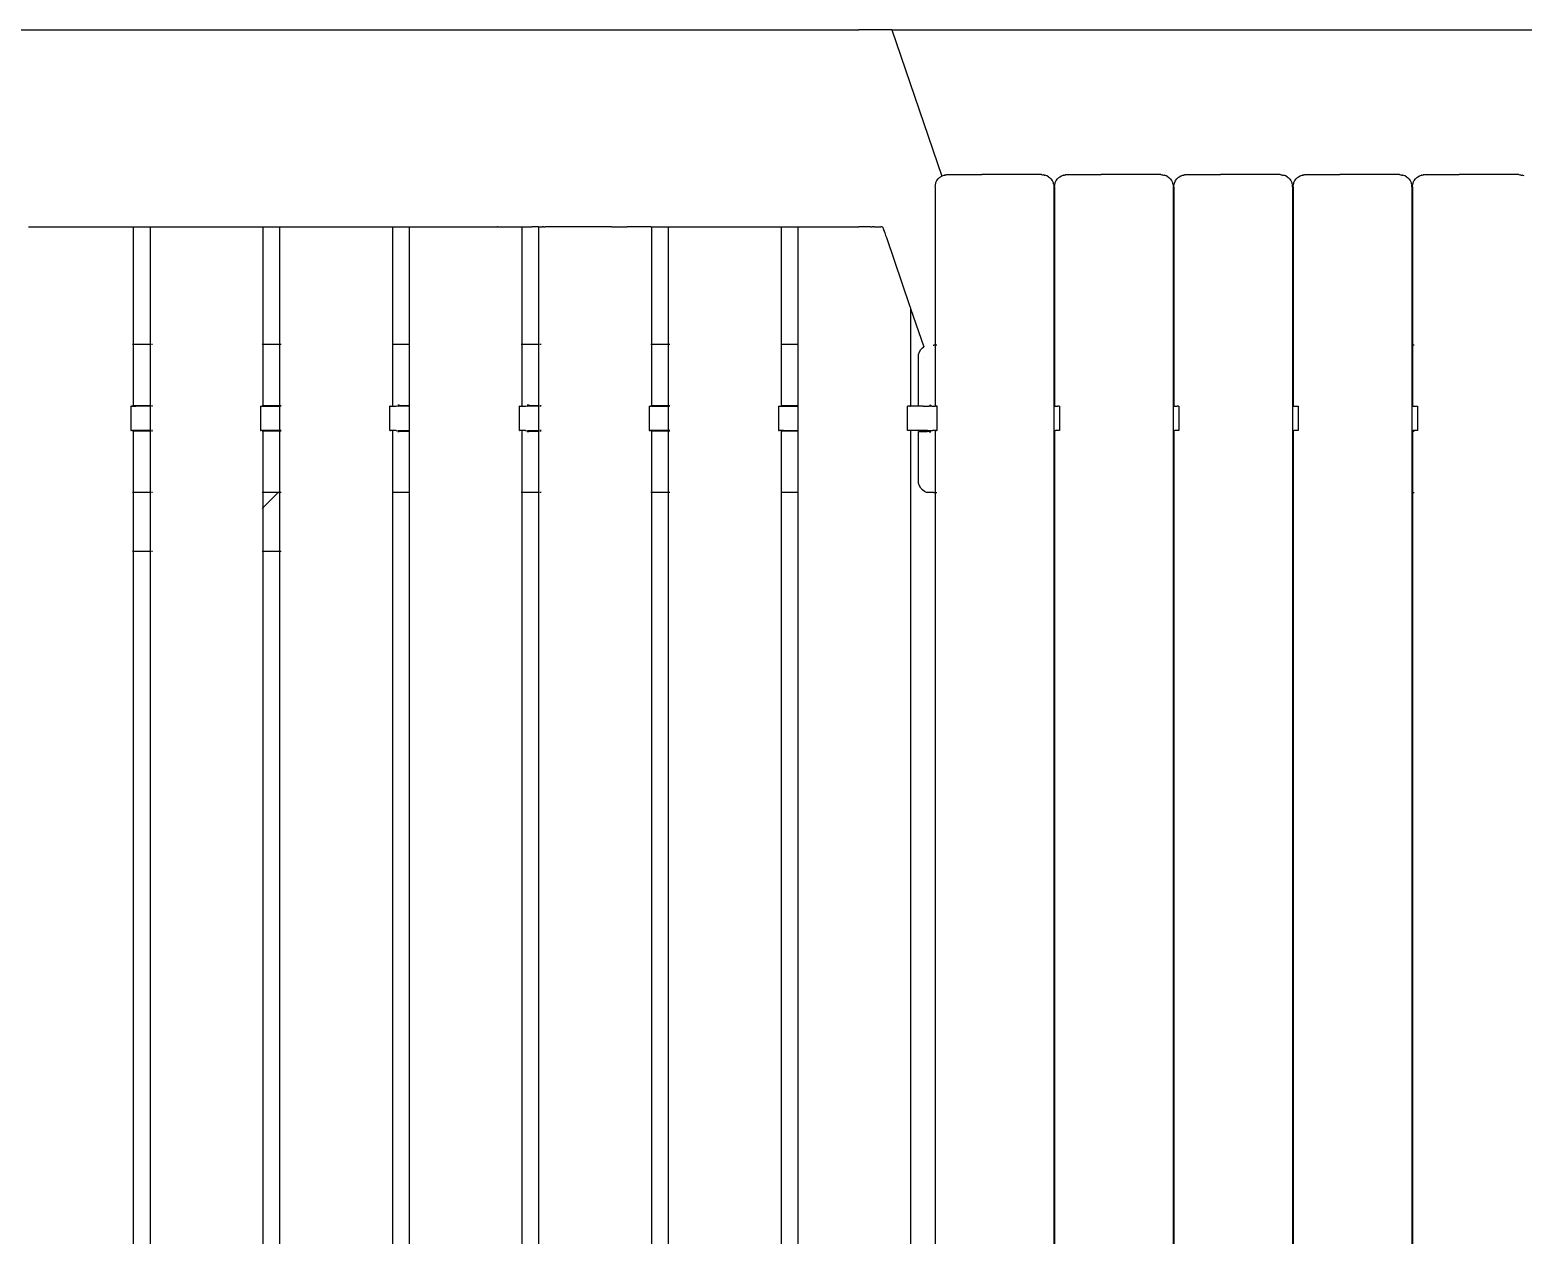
# Model space of a CAD drawing. Header units: inches. Extents: x 15 to 4613, y 7 to 3258.
# Drawn here: x 1118 to 1724, y 513 to 1003 of the extents above; entities that cross this region are included whole.
import ezdxf

# ---------------------------------------------------------------- set-up
doc = ezdxf.new("R2010")
doc.units = ezdxf.units.IN
doc.header["$MEASUREMENT"] = 0

msp = doc.modelspace()

# ---------------------------------------------------------------- linework, layer by layer
for p, q in [((919.25, 1003.24), (1321.67, 1003.24)), ((1321.67, 1003.24), (1339.06, 1003.24)), ((1339.06, 1003.24), (1454.47, 1003.24)), ((1467.94, 1003.24), (1454.47, 1003.24)), ((1467.94, 1003.24), (2280.15, 1003.25)), ((1467.94, 1003.24), (1488.26, 943.84)), ((1485.59, 940.21), (1485.63, 940.3)), ((1485.59, 940), (1485.59, 940.21)), ((1485.63, 940.3), (1485.79, 940.99)), ((1485.79, 940.99), (1485.83, 941.08)), ((1485.83, 941.08), (1485.85, 941.17)), ((1485.85, 941.17), (1486.22, 941.97)), ((1486.22, 941.97), (1486.72, 942.67)), ((1486.72, 942.67), (1487.33, 943.24)), ((1487.33, 943.24), (1487.57, 943.39)), ((1487.57, 943.39), (1487.66, 943.45)), ((1487.66, 943.48), (1487.74, 943.5)), ((1487.66, 943.45), (1487.66, 943.48)), ((1487.74, 943.5), (1488.02, 943.67)), ((1488.02, 943.67), (1488.26, 943.84)), ((1488.26, 943.84), (1488.39, 943.93)), ((1488.26, 943.84), (1488.28, 943.76)), ((1488.28, 943.76), (1488.31, 943.7)), ((1488.31, 943.7), (1488.34, 943.61)), ((1488.39, 943.93), (1489.19, 944.21)), ((1489.29, 944.2), (1489.19, 944.21)), ((1489.29, 944.2), (1489.32, 944.21)), ((1489.32, 944.21), (1489.54, 944.26)), ((1489.54, 944.26), (1489.89, 944.35)), ((1490.15, 944.35), (1489.89, 944.35)), ((1490.15, 944.35), (1490.51, 944.4)), ((1490.51, 944.4), (1504.53, 944.4)), ((1514.74, 944.4), (1504.53, 944.4)), ((1528.77, 944.4), (1514.74, 944.4)), ((1528.77, 944.4), (1529.12, 944.35)), ((1529.12, 944.35), (1529.38, 944.35)), ((1529.74, 944.26), (1529.38, 944.35)), ((1529.74, 944.26), (1529.95, 944.21)), ((1529.95, 944.21), (1529.98, 944.2)), ((1529.98, 944.2), (1530.08, 944.21)), ((1530.88, 943.93), (1530.08, 944.21)), ((1531.61, 943.48), (1530.88, 943.93)), ((1531.61, 943.48), (1531.95, 943.24)), ((1531.95, 943.24), (1532.55, 942.67)), ((1532.55, 942.67), (1533.05, 941.97)), ((1533.05, 941.97), (1533.15, 941.71)), ((1533.15, 941.71), (1533.42, 941.17)), ((1533.42, 941.17), (1533.48, 940.99)), ((1533.48, 940.99), (1533.69, 940.21)), ((1533.69, 940.21), (1533.76, 939.4)), ((1534.05, 940.21), (1534.09, 940.3)), ((1534.06, 940), (1534.05, 940.21)), ((1534.09, 940.3), (1534.26, 940.99)), ((1534.26, 940.99), (1534.3, 941.08)), ((1534.3, 941.08), (1534.32, 941.17)), ((1534.32, 941.17), (1534.69, 941.97)), ((1534.69, 941.97), (1535.19, 942.67)), ((1535.19, 942.67), (1535.79, 943.24)), ((1535.79, 943.24), (1536.03, 943.39)), ((1536.03, 943.39), (1536.13, 943.45)), ((1536.13, 943.48), (1536.86, 943.93)), ((1536.13, 943.48), (1536.13, 943.45)), ((1536.86, 943.93), (1537.66, 944.21)), ((1537.75, 944.2), (1537.66, 944.21)), ((1537.75, 944.2), (1537.79, 944.21)), ((1537.79, 944.21), (1538, 944.26)), ((1538, 944.26), (1538.36, 944.35)), ((1538.62, 944.35), (1538.36, 944.35)), ((1538.62, 944.35), (1538.97, 944.4)), ((1538.97, 944.4), (1553, 944.4)), ((1563.21, 944.4), (1553, 944.4)), ((1577.23, 944.4), (1563.21, 944.4)), ((1577.23, 944.4), (1577.59, 944.35)), ((1577.59, 944.35), (1577.85, 944.35)), ((1577.85, 944.35), (1578.2, 944.26)), ((1578.2, 944.26), (1578.41, 944.21)), ((1578.41, 944.21), (1578.55, 944.21)), ((1579.35, 943.93), (1578.55, 944.21)), ((1580.08, 943.48), (1579.35, 943.93)), ((1580.08, 943.48), (1580.41, 943.24)), ((1580.41, 943.24), (1581.02, 942.67)), ((1581.02, 942.67), (1581.52, 941.97)), ((1581.52, 941.97), (1581.62, 941.71)), ((1581.62, 941.71), (1581.89, 941.17)), ((1581.89, 941.17), (1581.95, 940.99)), ((1581.95, 940.99), (1582.15, 940.21)), ((1582.15, 940.21), (1582.23, 939.4)), ((1582.52, 940.21), (1582.56, 940.3)), ((1582.52, 940), (1582.52, 940.21)), ((1582.56, 940.3), (1582.72, 940.99)), ((1582.72, 940.99), (1582.81, 941.18)), ((1582.81, 941.18), (1583.16, 941.97)), ((1583.16, 941.97), (1583.65, 942.67)), ((1583.65, 942.67), (1584.26, 943.24)), ((1584.26, 943.24), (1584.5, 943.39)), ((1584.5, 943.39), (1584.59, 943.45)), ((1584.59, 943.48), (1585.33, 943.93)), ((1584.59, 943.48), (1584.59, 943.45)), ((1585.33, 943.93), (1586.12, 944.21)), ((1586.22, 944.2), (1586.12, 944.21)), ((1586.22, 944.2), (1586.26, 944.21)), ((1586.26, 944.21), (1586.47, 944.26)), ((1586.47, 944.26), (1586.82, 944.35)), ((1587.08, 944.35), (1586.82, 944.35)), ((1587.08, 944.35), (1587.44, 944.4)), ((1587.44, 944.4), (1601.47, 944.4)), ((1611.67, 944.4), (1601.47, 944.4)), ((1625.7, 944.4), (1611.67, 944.4)), ((1625.7, 944.4), (1626.06, 944.35)), ((1626.06, 944.35), (1626.32, 944.35)), ((1626.32, 944.35), (1626.67, 944.26)), ((1626.67, 944.26), (1626.88, 944.21)), ((1626.88, 944.21), (1627.02, 944.21)), ((1627.81, 943.93), (1627.02, 944.21)), ((1628.55, 943.48), (1627.81, 943.93)), ((1628.55, 943.48), (1628.88, 943.24)), ((1628.88, 943.24), (1629.49, 942.67)), ((1629.49, 942.67), (1629.98, 941.97)), ((1629.98, 941.97), (1630.08, 941.71)), ((1630.08, 941.71), (1630.35, 941.17)), ((1630.35, 941.17), (1630.42, 940.99)), ((1630.42, 940.99), (1630.62, 940.21)), ((1630.62, 940.21), (1630.62, 940.16)), ((1630.99, 940.21), (1631.03, 940.3)), ((1630.99, 940), (1630.99, 940.21)), ((1631.03, 940.3), (1631.19, 940.99)), ((1631.19, 940.99), (1631.23, 941.08)), ((1631.23, 941.08), (1631.25, 941.17)), ((1631.25, 941.17), (1631.62, 941.97)), ((1631.62, 941.97), (1632.12, 942.67)), ((1632.12, 942.67), (1632.73, 943.24)), ((1632.73, 943.24), (1632.97, 943.39)), ((1632.97, 943.39), (1633.06, 943.45)), ((1633.06, 943.48), (1633.79, 943.93)), ((1633.06, 943.45), (1633.06, 943.48)), ((1633.79, 943.93), (1634.59, 944.21)), ((1634.69, 944.2), (1634.59, 944.21)), ((1634.69, 944.2), (1634.73, 944.21)), ((1634.73, 944.21), (1634.94, 944.26)), ((1634.94, 944.26), (1635.29, 944.35)), ((1635.55, 944.35), (1635.29, 944.35)), ((1635.55, 944.35), (1635.91, 944.4)), ((1635.91, 944.4), (1649.93, 944.4)), ((1660.14, 944.4), (1649.93, 944.4)), ((1674.17, 944.4), (1660.14, 944.4)), ((1674.17, 944.4), (1674.52, 944.35)), ((1674.52, 944.35), (1674.78, 944.35)), ((1674.78, 944.35), (1675.14, 944.26)), ((1675.14, 944.26), (1675.35, 944.21)), ((1675.35, 944.21), (1675.48, 944.21)), ((1676.28, 943.93), (1675.48, 944.21)), ((1677.01, 943.48), (1676.28, 943.93)), ((1677.01, 943.48), (1677.35, 943.24)), ((1677.35, 943.24), (1677.95, 942.67)), ((1677.95, 942.67), (1678.45, 941.97)), ((1678.45, 941.97), (1678.55, 941.71)), ((1678.55, 941.71), (1678.82, 941.17)), ((1678.82, 941.17), (1678.88, 940.99)), ((1678.88, 940.99), (1679.09, 940.21)), ((1679.09, 940.21), (1679.09, 940.16)), ((1679.45, 940.21), (1679.49, 940.3)), ((1679.46, 940), (1679.45, 940.21)), ((1679.49, 940.3), (1679.66, 940.99)), ((1679.66, 940.99), (1679.72, 941.17)), ((1679.72, 941.17), (1680.09, 941.97)), ((1680.09, 941.97), (1680.59, 942.67)), ((1680.59, 942.67), (1681.19, 943.24)), ((1681.19, 943.24), (1681.43, 943.39)), ((1681.43, 943.39), (1681.53, 943.45)), ((1681.53, 943.48), (1682.26, 943.93)), ((1681.53, 943.45), (1681.53, 943.48)), ((1682.26, 943.93), (1683.06, 944.21)), ((1683.15, 944.2), (1683.06, 944.21)), ((1683.15, 944.2), (1683.19, 944.21)), ((1683.19, 944.21), (1683.4, 944.26)), ((1683.4, 944.26), (1683.76, 944.35)), ((1684.02, 944.35), (1683.76, 944.35)), ((1684.02, 944.35), (1684.37, 944.4)), ((1684.37, 944.4), (1698.4, 944.4)), ((1708.61, 944.4), (1698.4, 944.4)), ((1722.63, 944.4), (1708.61, 944.4)), ((1722.63, 944.4), (1722.99, 944.35)), ((1722.99, 944.35), (1723.25, 944.35)), ((1723.25, 944.35), (1723.6, 944.26)), ((1723.6, 944.26), (1723.82, 944.21)), ((1723.82, 944.21), (1723.95, 944.21)), ((1724.75, 943.93), (1723.95, 944.21)), ((1485.51, 939.4), (1485.59, 940)), ((1485.51, 939.4), (1485.51, 875.17)), ((1533.76, 939.4), (1533.76, 875.17)), ((1533.98, 939.4), (1534.06, 940)), ((1533.98, 939.4), (1533.98, 875.17)), ((1582.23, 939.4), (1582.23, 875.17)), ((1582.45, 939.4), (1582.52, 939.95)), ((1582.45, 939.4), (1582.46, 875.17)), ((1582.52, 939.95), (1582.52, 940)), ((1630.69, 939.4), (1630.62, 940.16)), ((1630.69, 939.4), (1630.69, 875.17)), ((1630.91, 939.4), (1630.99, 940)), ((1630.91, 939.4), (1630.91, 875.17)), ((1679.16, 939.4), (1679.09, 940.16)), ((1679.16, 939.4), (1679.16, 875.17)), ((1679.38, 939.4), (1679.46, 940)), ((1679.38, 939.4), (1679.38, 875.17)), ((1117.24, 923.24), (1143.55, 923.24)), ((1143.55, 923.24), (1144.24, 923.24)), ((1144.24, 923.24), (1144.94, 923.24)), ((1144.94, 923.24), (1145.66, 923.24)), ((1145.66, 923.24), (1146.36, 923.24)), ((1146.36, 923.24), (1147.05, 923.24)), ((1147.05, 923.24), (1147.69, 923.24)), ((1147.69, 923.24), (1148.29, 923.24)), ((1148.29, 923.24), (1148.82, 923.24)), ((1148.82, 923.24), (1149.29, 923.24)), ((1149.29, 923.24), (1149.67, 923.24)), ((1149.67, 923.24), (1149.96, 923.24)), ((1149.96, 923.24), (1159.54, 923.24)), ((1159.54, 923.24), (1159.71, 923.24)), ((1159.71, 923.24), (1159.83, 923.24)), ((1159.83, 875.37), (1159.83, 923.24)), ((1159.83, 923.24), (1166.59, 923.24)), ((1166.59, 923.24), (1166.59, 875.37)), ((1166.59, 923.24), (1166.7, 923.24)), ((1166.7, 923.24), (1166.87, 923.24)), ((1166.87, 923.24), (1166.9, 923.24)), ((1166.9, 923.24), (1167.2, 923.24)), ((1167.2, 923.24), (1167.59, 923.24)), ((1167.59, 923.24), (1168.07, 923.24)), ((1168.07, 923.24), (1168.61, 923.24)), ((1168.61, 923.24), (1169.21, 923.24)), ((1169.21, 923.24), (1169.86, 923.24)), ((1169.86, 923.24), (1196.17, 923.24)), ((1196.17, 923.24), (1196.86, 923.24)), ((1196.86, 923.24), (1197.57, 923.24)), ((1197.57, 923.24), (1198.28, 923.24)), ((1198.28, 923.24), (1198.99, 923.24)), ((1198.99, 923.24), (1199.67, 923.24)), ((1199.67, 923.24), (1200.31, 923.24)), ((1200.31, 923.24), (1200.91, 923.24)), ((1200.91, 923.24), (1201.45, 923.24)), ((1201.45, 923.24), (1201.91, 923.24)), ((1201.91, 923.24), (1202.29, 923.24)), ((1202.29, 923.24), (1202.58, 923.24)), ((1202.58, 923.24), (1212.16, 923.24)), ((1212.16, 923.24), (1212.34, 923.24)), ((1212.34, 923.24), (1212.44, 923.24)), ((1212.44, 923.24), (1212.44, 875.37)), ((1212.44, 923.24), (1219.21, 923.24)), ((1219.21, 923.24), (1219.21, 875.37)), ((1219.21, 923.24), (1219.32, 923.24)), ((1219.32, 923.24), (1219.52, 923.24)), ((1219.52, 923.24), (1219.83, 923.24)), ((1219.83, 923.24), (1220.22, 923.24)), ((1220.22, 923.24), (1220.69, 923.24)), ((1220.69, 923.24), (1221.23, 923.24)), ((1221.23, 923.24), (1221.83, 923.24)), ((1221.83, 923.24), (1222.49, 923.24)), ((1222.49, 923.24), (1248.8, 923.24)), ((1248.8, 923.24), (1249.48, 923.24)), ((1249.48, 923.24), (1250.19, 923.24)), ((1250.19, 923.24), (1250.9, 923.24)), ((1250.9, 923.24), (1251.61, 923.24)), ((1251.61, 923.24), (1252.29, 923.24)), ((1252.29, 923.24), (1252.94, 923.24)), ((1252.94, 923.24), (1253.53, 923.24)), ((1253.53, 923.24), (1254.07, 923.24)), ((1254.07, 923.24), (1254.53, 923.24)), ((1254.53, 923.24), (1254.91, 923.24)), ((1254.91, 923.24), (1255.21, 923.24)), ((1255.21, 923.24), (1264.78, 923.24)), ((1264.78, 923.24), (1264.98, 923.24)), ((1264.98, 923.24), (1265.07, 923.24)), ((1265.07, 923.24), (1265.07, 875.37)), ((1265.07, 923.24), (1271.83, 923.24)), ((1271.83, 923.24), (1271.83, 875.37)), ((1271.83, 923.24), (1271.94, 923.24)), ((1271.94, 923.24), (1272.12, 923.24)), ((1272.12, 923.24), (1272.15, 923.24)), ((1272.15, 923.24), (1272.45, 923.24)), ((1272.45, 923.24), (1272.84, 923.24)), ((1272.84, 923.24), (1273.31, 923.24)), ((1273.31, 923.24), (1273.85, 923.24)), ((1273.85, 923.24), (1274.46, 923.24)), ((1274.46, 923.24), (1275.11, 923.24)), ((1275.11, 923.24), (1301.42, 923.24)), ((1301.42, 923.24), (1302.11, 923.24)), ((1302.11, 923.24), (1302.81, 923.24)), ((1302.81, 923.24), (1303.53, 923.24)), ((1303.53, 923.24), (1304.23, 923.24)), ((1304.23, 923.24), (1304.91, 923.24)), ((1304.91, 923.24), (1305.56, 923.24)), ((1305.56, 923.24), (1306.16, 923.24)), ((1306.16, 923.24), (1306.69, 923.24)), ((1306.69, 923.24), (1307.16, 923.24)), ((1307.16, 923.24), (1307.54, 923.24)), ((1307.83, 923.24), (1307.54, 923.24)), ((1307.83, 923.24), (1317.4, 923.24)), ((1317.4, 923.24), (1317.58, 923.24)), ((1317.58, 923.24), (1317.7, 923.24)), ((1317.7, 875.37), (1317.7, 923.24)), ((1317.7, 923.24), (1321.67, 923.24)), ((1324.46, 923.24), (1321.67, 923.24)), ((1324.46, 923.24), (1324.56, 923.24)), ((1324.46, 923.24), (1324.46, 875.37)), ((1324.56, 923.24), (1324.74, 923.24)), ((1324.74, 923.24), (1324.77, 923.24)), ((1324.77, 923.24), (1325.07, 923.24)), ((1325.07, 923.24), (1325.46, 923.24)), ((1325.46, 923.24), (1325.93, 923.24)), ((1326.48, 923.24), (1325.93, 923.24)), ((1326.48, 923.24), (1327.08, 923.24)), ((1327.73, 923.24), (1327.08, 923.24)), ((1339.06, 923.24), (1327.73, 923.24)), ((1354.04, 923.24), (1339.06, 923.24)), ((1354.04, 923.24), (1354.73, 923.24)), ((1354.73, 923.24), (1355.44, 923.24)), ((1355.44, 923.24), (1356.15, 923.24)), ((1356.15, 923.24), (1356.85, 923.24)), ((1356.85, 923.24), (1357.54, 923.24)), ((1357.54, 923.24), (1358.18, 923.24)), ((1358.18, 923.24), (1358.78, 923.24)), ((1358.78, 923.24), (1359.32, 923.24)), ((1359.32, 923.24), (1359.78, 923.24)), ((1359.78, 923.24), (1360.16, 923.24)), ((1360.16, 923.24), (1360.45, 923.24)), ((1370.03, 923.24), (1360.45, 923.24)), ((1370.03, 923.24), (1370.21, 923.24)), ((1370.21, 923.24), (1370.31, 923.24)), ((1370.31, 923.24), (1370.31, 875.37)), ((1370.31, 923.24), (1377.08, 923.24)), ((1377.08, 923.24), (1377.19, 923.24)), ((1377.08, 923.24), (1377.08, 875.37)), ((1377.19, 923.24), (1377.39, 923.24)), ((1377.39, 923.24), (1377.69, 923.24)), ((1377.69, 923.24), (1378.08, 923.24)), ((1378.08, 923.24), (1378.56, 923.24)), ((1378.56, 923.24), (1379.1, 923.24)), ((1379.1, 923.24), (1379.7, 923.24)), ((1379.7, 923.24), (1380.35, 923.24)), ((1380.35, 923.24), (1406.66, 923.24)), ((1406.66, 923.24), (1407.35, 923.24)), ((1407.35, 923.24), (1408.06, 923.24)), ((1408.06, 923.24), (1408.77, 923.24)), ((1408.77, 923.24), (1409.48, 923.24)), ((1409.48, 923.24), (1410.16, 923.24)), ((1410.16, 923.24), (1410.81, 923.24)), ((1410.81, 923.24), (1411.4, 923.24)), ((1411.4, 923.24), (1411.94, 923.24)), ((1411.94, 923.24), (1412.4, 923.24)), ((1412.4, 923.24), (1412.78, 923.24)), ((1412.78, 923.24), (1413.07, 923.24)), ((1413.07, 923.24), (1422.65, 923.24)), ((1422.65, 923.24), (1422.85, 923.24)), ((1422.85, 923.24), (1422.94, 923.24)), ((1422.94, 923.24), (1422.94, 875.37)), ((1422.94, 923.24), (1429.7, 923.24)), ((1429.7, 923.24), (1429.81, 923.24)), ((1429.7, 923.24), (1429.7, 875.37)), ((1429.81, 923.24), (1429.99, 923.24)), ((1429.99, 923.24), (1430.02, 923.24)), ((1430.02, 923.24), (1430.32, 923.24)), ((1430.32, 923.24), (1430.71, 923.24)), ((1430.71, 923.24), (1431.18, 923.24)), ((1431.18, 923.24), (1431.72, 923.24)), ((1431.72, 923.24), (1432.33, 923.24)), ((1432.33, 923.24), (1432.98, 923.24)), ((1432.98, 923.24), (1454.47, 923.24)), ((1459.29, 923.24), (1454.47, 923.24)), ((1459.29, 923.24), (1459.97, 923.24)), ((1460.68, 923.24), (1459.97, 923.24)), ((1460.68, 923.24), (1461.39, 923.24)), ((1461.39, 923.24), (1462.1, 923.24)), ((1462.1, 923.24), (1462.78, 923.24)), ((1462.78, 923.24), (1463.43, 923.24)), ((1464.03, 923.24), (1463.43, 923.24)), ((1464.03, 923.24), (1464.18, 923.24)), ((1464.18, 923.24), (1464.56, 922.13)), ((1464.56, 922.13), (1465.02, 920.78)), ((1465.02, 920.78), (1465.41, 919.67)), ((1465.41, 919.67), (1465.7, 918.82)), ((1465.7, 918.82), (1475.27, 890.82)), ((1475.27, 890.82), (1475.47, 890.24)), ((1475.47, 890.24), (1475.56, 889.98)), ((1475.56, 889.98), (1475.56, 850.37)), ((1475.56, 889.98), (1480.86, 874.48)), ((1159.73, 875.37), (1159.54, 875.37)), ((1166.59, 875.37), (1159.83, 875.37)), ((1159.83, 850.57), (1159.83, 875.37)), ((1166.59, 875.37), (1166.59, 850.57)), ((1166.87, 875.37), (1166.7, 875.37)), ((1166.9, 875.37), (1166.87, 875.37)), ((1167.59, 875.37), (1167.2, 875.37)), ((1212.34, 875.37), (1212.16, 875.37)), ((1212.44, 875.37), (1212.34, 875.37)), ((1212.44, 875.37), (1212.44, 850.57)), ((1219.21, 875.37), (1212.44, 875.37)), ((1219.32, 875.37), (1219.21, 875.37)), ((1219.21, 875.37), (1219.21, 850.57)), ((1219.83, 875.37), (1219.52, 875.37)), ((1265.07, 875.37), (1264.98, 875.37)), ((1265.07, 875.37), (1265.07, 850.37)), ((1271.83, 875.37), (1265.07, 875.37)), ((1271.94, 875.37), (1271.83, 875.37)), ((1271.83, 875.37), (1271.83, 850.57)), ((1272.12, 875.37), (1271.94, 875.37)), ((1272.15, 875.37), (1272.12, 875.37)), ((1317.6, 875.37), (1317.4, 875.37)), ((1324.46, 875.37), (1317.7, 875.37)), ((1317.7, 850.37), (1317.7, 875.37)), ((1324.46, 875.37), (1324.46, 850.57)), ((1324.74, 875.37), (1324.56, 875.37)), ((1324.77, 875.37), (1324.74, 875.37)), ((1325.46, 875.37), (1325.07, 875.37)), ((1370.21, 875.37), (1370.03, 875.37)), ((1370.31, 875.37), (1370.21, 875.37)), ((1370.31, 875.37), (1370.31, 850.57)), ((1377.08, 875.37), (1370.31, 875.37)), ((1377.19, 875.37), (1377.08, 875.37)), ((1377.08, 875.37), (1377.08, 850.57)), ((1377.69, 875.37), (1377.39, 875.37)), ((1422.94, 875.37), (1422.85, 875.37)), ((1422.94, 875.37), (1422.94, 850.57)), ((1429.7, 875.37), (1422.94, 875.37)), ((1429.81, 875.37), (1429.7, 875.37)), ((1429.7, 875.37), (1429.7, 850.57)), ((1429.99, 875.37), (1429.81, 875.37)), ((1430.02, 875.37), (1429.99, 875.37)), ((1479.63, 873.29), (1480.32, 874.08)), ((1480.32, 874.08), (1480.86, 874.48)), ((1480.86, 874.48), (1480.88, 874.41)), ((1484.65, 875.17), (1485.02, 875.17)), ((1485.51, 875.17), (1485.02, 875.17)), ((1485.51, 875.17), (1485.51, 850.37)), ((1485.6, 875.17), (1485.51, 875.17)), ((1485.65, 875.17), (1485.6, 875.17)), ((1486.06, 875.17), (1485.87, 875.17)), ((1486.18, 875.17), (1486.06, 875.17)), ((1533.98, 875.17), (1533.76, 875.17)), ((1533.76, 875.17), (1533.76, 850.37)), ((1533.98, 875.17), (1533.98, 850.37)), ((1534.06, 875.17), (1533.98, 875.17)), ((1534.12, 875.17), (1534.06, 875.17)), ((1582.46, 875.17), (1582.23, 875.17)), ((1582.23, 875.17), (1582.23, 850.37)), ((1582.46, 875.17), (1582.45, 850.37)), ((1582.71, 875.17), (1582.58, 875.17)), ((1582.8, 875.17), (1582.71, 875.17)), ((1630.91, 875.17), (1630.69, 875.17)), ((1630.69, 875.17), (1630.69, 850.37)), ((1630.91, 875.17), (1630.91, 850.37)), ((1631, 875.17), (1630.91, 875.17)), ((1631.05, 875.17), (1631, 875.17)), ((1631.18, 875.17), (1631.05, 875.17)), ((1631.27, 875.17), (1631.18, 875.17)), ((1679.38, 875.17), (1679.16, 875.17)), ((1679.16, 875.17), (1679.16, 850.37)), ((1679.38, 875.17), (1679.38, 850.37)), ((1679.46, 875.17), (1679.38, 875.17)), ((1679.52, 875.17), (1679.46, 875.17)), ((1679.93, 875.17), (1679.73, 875.17)), ((1680.05, 875.17), (1679.93, 875.17)), ((1478.69, 870.17), (1478.8, 871.29)), ((1478.69, 850.37), (1478.69, 870.17)), ((1478.8, 871.29), (1479.12, 872.34)), ((1479.12, 872.34), (1479.63, 873.29)), ((1481, 870.13), (1481, 870.06)), ((1158.97, 850.37), (1158.79, 850.37)), ((1158.79, 850.37), (1158.79, 840.37)), ((1159.07, 850.37), (1158.97, 850.37)), ((1159.07, 850.37), (1159.54, 850.37)), ((1159.54, 850.57), (1159.73, 850.57)), ((1159.71, 850.37), (1159.54, 850.37)), ((1159.71, 850.37), (1159.76, 850.37)), ((1159.76, 850.37), (1159.83, 850.37)), ((1159.83, 850.57), (1166.59, 850.57)), ((1159.83, 850.37), (1159.83, 850.57)), ((1159.83, 850.37), (1160.77, 850.37)), ((1166.59, 850.37), (1160.77, 850.37)), ((1166.59, 850.57), (1166.59, 850.37)), ((1166.59, 850.37), (1166.59, 840.37)), ((1166.7, 850.57), (1166.87, 850.57)), ((1166.87, 850.37), (1166.7, 850.37)), ((1166.87, 850.57), (1166.9, 850.57)), ((1166.9, 850.37), (1166.87, 850.37)), ((1167.2, 850.57), (1167.59, 850.57)), ((1167.59, 850.37), (1167.2, 850.37)), ((1211.42, 850.37), (1211.42, 840.37)), ((1211.42, 850.37), (1211.69, 850.37)), ((1211.69, 850.37), (1212.16, 850.37)), ((1212.16, 850.57), (1212.34, 850.57)), ((1212.34, 850.37), (1212.16, 850.37)), ((1212.34, 850.57), (1212.44, 850.57)), ((1212.39, 850.37), (1212.34, 850.37)), ((1212.39, 850.37), (1212.44, 850.37)), ((1212.44, 850.57), (1212.44, 850.37)), ((1212.44, 850.57), (1219.21, 850.57)), ((1212.44, 850.37), (1213.39, 850.37)), ((1213.39, 850.37), (1219.21, 850.37)), ((1219.21, 850.57), (1219.32, 850.57)), ((1219.21, 850.57), (1219.21, 850.37)), ((1219.21, 850.37), (1219.32, 850.37)), ((1219.21, 850.37), (1219.21, 840.37)), ((1219.52, 850.57), (1219.83, 850.57)), ((1219.83, 850.37), (1219.52, 850.37)), ((1264.22, 850.37), (1264.04, 850.37)), ((1264.04, 840.37), (1264.04, 850.37)), ((1264.22, 850.37), (1264.32, 850.37)), ((1264.32, 850.37), (1264.78, 850.37)), ((1264.78, 850.37), (1264.98, 850.37)), ((1264.98, 850.37), (1265.01, 850.37)), ((1265.01, 850.37), (1265.07, 850.37)), ((1265.07, 850.37), (1266.01, 850.37)), ((1266.01, 850.37), (1266.53, 850.37)), ((1266.53, 850.37), (1266.54, 850.4)), ((1266.54, 850.4), (1267.41, 850.37)), ((1267.23, 850.86), (1267.64, 850.81)), ((1267.9, 850.37), (1267.41, 850.37)), ((1267.64, 850.81), (1267.79, 850.71)), ((1267.79, 850.71), (1268, 850.57)), ((1267.91, 850.4), (1267.9, 850.37)), ((1271.83, 850.37), (1267.9, 850.37)), ((1268.07, 850.57), (1267.91, 850.4)), ((1268, 850.57), (1268.07, 850.57)), ((1268.07, 850.57), (1271.83, 850.57)), ((1271.83, 850.57), (1271.94, 850.57)), ((1271.83, 850.57), (1271.83, 850.37)), ((1271.94, 850.37), (1271.83, 850.37)), ((1271.83, 850.37), (1271.83, 840.37)), ((1271.94, 850.57), (1272.12, 850.57)), ((1272.12, 850.37), (1271.94, 850.37)), ((1272.12, 850.57), (1272.15, 850.57)), ((1272.15, 850.37), (1272.12, 850.37)), ((1316.84, 850.37), (1316.66, 850.37)), ((1316.66, 840.37), (1316.66, 850.37)), ((1316.84, 850.37), (1316.94, 850.37)), ((1316.94, 850.37), (1317.4, 850.37)), ((1317.58, 850.37), (1317.4, 850.37)), ((1317.58, 850.37), (1317.63, 850.37)), ((1317.63, 850.37), (1317.7, 850.37)), ((1317.7, 850.37), (1318.63, 850.37)), ((1318.63, 850.37), (1319.15, 850.37)), ((1319.15, 850.37), (1319.16, 850.4)), ((1319.16, 850.4), (1320.03, 850.37)), ((1319.85, 850.86), (1320.27, 850.81)), ((1320.52, 850.37), (1320.03, 850.37)), ((1320.27, 850.81), (1320.41, 850.71)), ((1320.41, 850.71), (1320.62, 850.57)), ((1320.53, 850.4), (1320.52, 850.37)), ((1324.46, 850.37), (1320.52, 850.37)), ((1320.69, 850.57), (1320.53, 850.4)), ((1320.62, 850.57), (1320.69, 850.57)), ((1320.69, 850.57), (1324.46, 850.57)), ((1320.79, 850.67), (1320.74, 850.62)), ((1324.46, 850.57), (1324.46, 850.37)), ((1324.46, 850.37), (1324.46, 840.37)), ((1324.56, 850.57), (1324.74, 850.57)), ((1324.74, 850.37), (1324.56, 850.37)), ((1324.74, 850.57), (1324.77, 850.57)), ((1324.77, 850.37), (1324.74, 850.37)), ((1325.07, 850.57), (1325.46, 850.57)), ((1325.46, 850.37), (1325.07, 850.37)), ((1369.29, 850.37), (1369.29, 840.37)), ((1369.29, 850.37), (1369.56, 850.37)), ((1369.56, 850.37), (1370.03, 850.37)), ((1370.03, 850.57), (1370.21, 850.57)), ((1370.21, 850.37), (1370.03, 850.37)), ((1370.21, 850.57), (1370.31, 850.57)), ((1370.26, 850.37), (1370.21, 850.37)), ((1370.26, 850.37), (1370.31, 850.37)), ((1370.31, 850.57), (1370.31, 850.37)), ((1370.31, 850.57), (1377.08, 850.57)), ((1370.31, 850.37), (1371.26, 850.37)), ((1371.26, 850.37), (1377.08, 850.37)), ((1377.08, 850.57), (1377.19, 850.57)), ((1377.08, 850.57), (1377.08, 850.37)), ((1377.08, 850.37), (1377.19, 850.37)), ((1377.08, 850.37), (1377.08, 840.37)), ((1377.39, 850.57), (1377.69, 850.57)), ((1377.69, 850.37), (1377.39, 850.37)), ((1421.91, 850.37), (1421.91, 840.37)), ((1421.91, 850.37), (1422.19, 850.37)), ((1422.19, 850.37), (1422.65, 850.37)), ((1422.65, 850.37), (1422.85, 850.37)), ((1422.85, 850.57), (1422.94, 850.57)), ((1422.88, 850.37), (1422.85, 850.37)), ((1422.88, 850.37), (1422.94, 850.37)), ((1422.94, 850.57), (1422.94, 850.37)), ((1422.94, 850.57), (1429.7, 850.57)), ((1422.94, 850.37), (1423.88, 850.37)), ((1423.88, 850.37), (1429.7, 850.37)), ((1429.7, 850.57), (1429.81, 850.57)), ((1429.7, 850.57), (1429.7, 850.37)), ((1429.7, 850.37), (1429.81, 850.37)), ((1429.7, 850.37), (1429.7, 840.37)), ((1429.81, 850.57), (1429.99, 850.57)), ((1429.81, 850.37), (1429.99, 850.37)), ((1429.99, 850.57), (1430.02, 850.57)), ((1429.99, 850.37), (1430.02, 850.37)), ((1474.28, 840.37), (1474.28, 850.37)), ((1475.27, 850.37), (1474.28, 850.37)), ((1475.27, 850.37), (1475.47, 850.37)), ((1475.56, 850.37), (1475.47, 850.37)), ((1478.69, 850.37), (1475.56, 850.37)), ((1480.69, 850.37), (1478.69, 850.37)), ((1480.69, 850.37), (1483.02, 850.37)), ((1483.16, 850.48), (1483.02, 850.37)), ((1484.21, 850.37), (1483.02, 850.37)), ((1483.36, 850.62), (1483.16, 850.48)), ((1483.77, 850.66), (1483.36, 850.62)), ((1484.21, 850.37), (1485.51, 850.37)), ((1485.6, 850.37), (1485.51, 850.37)), ((1485.65, 850.37), (1485.6, 850.37)), ((1485.87, 850.37), (1485.65, 850.37)), ((1485.87, 850.37), (1486.06, 850.37)), ((1486.17, 850.37), (1486.06, 850.37)), ((1486.28, 850.37), (1486.17, 850.37)), ((1486.28, 840.37), (1486.28, 850.37)), ((1533.76, 850.37), (1533.98, 850.37)), ((1533.76, 850.37), (1533.76, 840.37)), ((1533.98, 850.37), (1534.06, 850.37)), ((1534.06, 850.37), (1534.12, 850.37)), ((1534.12, 850.37), (1534.33, 850.37)), ((1534.33, 850.37), (1534.53, 850.37)), ((1534.53, 850.37), (1534.65, 850.37)), ((1534.65, 850.37), (1535.41, 850.37)), ((1535.93, 850.37), (1535.41, 850.37)), ((1535.93, 850.37), (1536.01, 850.37)), ((1536.01, 850.37), (1536.01, 840.37)), ((1582.23, 850.37), (1582.45, 850.37)), ((1582.23, 850.37), (1582.23, 840.37)), ((1582.45, 850.37), (1582.58, 850.37)), ((1582.58, 850.37), (1582.71, 850.37)), ((1582.71, 850.37), (1582.8, 850.37)), ((1582.8, 850.37), (1583, 850.37)), ((1583, 850.37), (1583.11, 850.37)), ((1583.11, 850.37), (1583.88, 850.37)), ((1584.4, 850.37), (1583.88, 850.37)), ((1584.4, 850.37), (1584.47, 850.37)), ((1584.47, 850.37), (1584.47, 840.37)), ((1630.69, 850.37), (1630.91, 850.37)), ((1630.69, 850.37), (1630.69, 840.37)), ((1630.91, 850.37), (1631, 850.37)), ((1631, 850.37), (1631.05, 850.37)), ((1631.05, 850.37), (1631.18, 850.37)), ((1631.18, 850.37), (1631.27, 850.37)), ((1631.27, 850.37), (1631.47, 850.37)), ((1631.47, 850.37), (1631.58, 850.37)), ((1631.58, 850.37), (1632.35, 850.37)), ((1632.35, 850.37), (1632.86, 850.37)), ((1632.86, 850.37), (1632.94, 850.37)), ((1632.94, 850.37), (1632.94, 840.37)), ((1679.16, 850.37), (1679.38, 850.37)), ((1679.16, 850.37), (1679.16, 840.37)), ((1679.38, 850.37), (1679.46, 850.37)), ((1679.46, 850.37), (1679.52, 850.37)), ((1679.52, 850.37), (1679.73, 850.37)), ((1679.73, 850.37), (1679.93, 850.37)), ((1679.93, 850.37), (1680.05, 850.37)), ((1680.05, 850.37), (1680.82, 850.37)), ((1680.82, 850.37), (1681.33, 850.37)), ((1681.33, 850.37), (1681.41, 850.37)), ((1681.41, 850.37), (1681.41, 840.37)), ((1158.79, 840.37), (1158.97, 840.37)), ((1159.07, 840.37), (1158.97, 840.37)), ((1159.54, 840.37), (1159.07, 840.37)), ((1159.54, 840.37), (1159.71, 840.37)), ((1159.73, 840.17), (1159.54, 840.17)), ((1159.76, 840.37), (1159.71, 840.37)), ((1159.83, 840.37), (1159.76, 840.37)), ((1160.77, 840.37), (1159.83, 840.37)), ((1159.83, 840.17), (1159.83, 840.37)), ((1166.59, 840.17), (1159.83, 840.17)), ((1159.83, 815.37), (1159.83, 840.17)), ((1166.59, 840.37), (1160.77, 840.37)), ((1166.59, 840.37), (1166.59, 840.17)), ((1166.59, 840.17), (1166.59, 815.37)), ((1166.87, 840.37), (1166.7, 840.37)), ((1166.87, 840.17), (1166.7, 840.17)), ((1166.9, 840.37), (1166.87, 840.37)), ((1166.9, 840.17), (1166.87, 840.17)), ((1167.59, 840.37), (1167.2, 840.37)), ((1167.59, 840.17), (1167.2, 840.17)), ((1211.42, 840.37), (1211.69, 840.37)), ((1212.16, 840.37), (1211.69, 840.37)), ((1212.16, 840.37), (1212.34, 840.37)), ((1212.34, 840.17), (1212.16, 840.17)), ((1212.39, 840.37), (1212.34, 840.37)), ((1212.44, 840.17), (1212.34, 840.17)), ((1212.44, 840.37), (1212.39, 840.37)), ((1213.39, 840.37), (1212.44, 840.37)), ((1212.44, 840.37), (1212.44, 840.17)), ((1219.21, 840.17), (1212.44, 840.17)), ((1212.44, 840.17), (1212.44, 815.37)), ((1219.21, 840.37), (1213.39, 840.37)), ((1219.32, 840.37), (1219.21, 840.37)), ((1219.21, 840.37), (1219.21, 840.17)), ((1219.32, 840.17), (1219.21, 840.17)), ((1219.21, 840.17), (1219.21, 815.37)), ((1219.83, 840.37), (1219.52, 840.37)), ((1219.83, 840.17), (1219.52, 840.17)), ((1264.04, 840.37), (1264.22, 840.37)), ((1264.32, 840.37), (1264.22, 840.37)), ((1264.78, 840.37), (1264.32, 840.37)), ((1264.98, 840.37), (1264.78, 840.37)), ((1265.01, 840.37), (1264.98, 840.37)), ((1265.07, 840.37), (1265.01, 840.37)), ((1266.01, 840.37), (1265.07, 840.37)), ((1265.07, 840.37), (1265.07, 815.37)), ((1266.53, 840.37), (1266.01, 840.37)), ((1266.54, 840.35), (1266.53, 840.37)), ((1266.54, 840.35), (1267.41, 840.37)), ((1267.64, 839.94), (1267.23, 839.89)), ((1267.41, 840.37), (1267.9, 840.37)), ((1267.79, 840.04), (1267.64, 839.94)), ((1268, 840.17), (1267.79, 840.04)), ((1267.9, 840.37), (1267.91, 840.35)), ((1267.9, 840.37), (1267.94, 840.37)), ((1267.91, 840.35), (1267.94, 840.37)), ((1267.91, 840.35), (1268.07, 840.17)), ((1267.94, 840.37), (1271.83, 840.37)), ((1268.07, 840.17), (1268, 840.17)), ((1268.07, 840.17), (1271.83, 840.17)), ((1271.83, 840.37), (1271.94, 840.37)), ((1271.83, 840.37), (1271.83, 840.17)), ((1271.94, 840.17), (1271.83, 840.17)), ((1271.83, 840.17), (1271.83, 815.37)), ((1271.94, 840.37), (1272.12, 840.37)), ((1272.12, 840.17), (1271.94, 840.17)), ((1272.12, 840.37), (1272.15, 840.37)), ((1272.15, 840.17), (1272.12, 840.17)), ((1316.66, 840.37), (1316.84, 840.37)), ((1316.94, 840.37), (1316.84, 840.37)), ((1317.4, 840.37), (1316.94, 840.37)), ((1317.58, 840.37), (1317.4, 840.37)), ((1317.63, 840.37), (1317.58, 840.37)), ((1317.7, 840.37), (1317.63, 840.37)), ((1318.63, 840.37), (1317.7, 840.37)), ((1317.7, 815.37), (1317.7, 840.37)), ((1319.15, 840.37), (1318.63, 840.37)), ((1319.16, 840.35), (1319.15, 840.37)), ((1319.16, 840.35), (1320.03, 840.37)), ((1320.27, 839.94), (1319.85, 839.89)), ((1320.03, 840.37), (1320.52, 840.37)), ((1320.41, 840.04), (1320.27, 839.94)), ((1320.62, 840.17), (1320.41, 840.04)), ((1320.52, 840.37), (1320.53, 840.35)), ((1320.52, 840.37), (1320.56, 840.37)), ((1320.53, 840.35), (1320.56, 840.37)), ((1320.53, 840.35), (1320.69, 840.17)), ((1320.56, 840.37), (1324.46, 840.37)), ((1320.69, 840.17), (1320.62, 840.17)), ((1320.69, 840.17), (1324.46, 840.17)), ((1320.74, 840.13), (1320.79, 840.08)), ((1324.46, 840.37), (1324.46, 840.17)), ((1324.46, 840.17), (1324.46, 815.37)), ((1324.74, 840.37), (1324.56, 840.37)), ((1324.74, 840.17), (1324.56, 840.17)), ((1324.77, 840.37), (1324.74, 840.37)), ((1324.77, 840.17), (1324.74, 840.17)), ((1325.46, 840.37), (1325.07, 840.37)), ((1325.46, 840.17), (1325.07, 840.17)), ((1369.29, 840.37), (1369.56, 840.37)), ((1370.03, 840.37), (1369.56, 840.37)), ((1370.03, 840.37), (1370.21, 840.37)), ((1370.21, 840.17), (1370.03, 840.17)), ((1370.26, 840.37), (1370.21, 840.37)), ((1370.31, 840.17), (1370.21, 840.17)), ((1370.31, 840.37), (1370.26, 840.37)), ((1371.26, 840.37), (1370.31, 840.37)), ((1370.31, 840.37), (1370.31, 840.17)), ((1377.08, 840.17), (1370.31, 840.17)), ((1370.31, 840.17), (1370.31, 815.37)), ((1377.08, 840.37), (1371.26, 840.37)), ((1377.19, 840.37), (1377.08, 840.37)), ((1377.08, 840.37), (1377.08, 840.17)), ((1377.19, 840.17), (1377.08, 840.17)), ((1377.08, 840.17), (1377.08, 815.37)), ((1377.69, 840.37), (1377.39, 840.37)), ((1377.69, 840.17), (1377.39, 840.17)), ((1421.91, 840.37), (1422.19, 840.37)), ((1422.65, 840.37), (1422.19, 840.37)), ((1422.85, 840.37), (1422.65, 840.37)), ((1422.85, 840.37), (1422.88, 840.37)), ((1422.94, 840.17), (1422.85, 840.17)), ((1422.94, 840.37), (1422.88, 840.37)), ((1423.88, 840.37), (1422.94, 840.37)), ((1422.94, 840.37), (1422.94, 840.17)), ((1422.94, 840.17), (1422.94, 815.37)), ((1429.7, 840.17), (1422.94, 840.17)), ((1423.88, 840.37), (1429.7, 840.37)), ((1429.81, 840.37), (1429.7, 840.37)), ((1429.7, 840.37), (1429.7, 840.17)), ((1429.81, 840.17), (1429.7, 840.17)), ((1429.7, 840.17), (1429.7, 815.37)), ((1429.99, 840.37), (1429.81, 840.37)), ((1429.99, 840.17), (1429.81, 840.17)), ((1430.02, 840.37), (1429.99, 840.37)), ((1430.02, 840.17), (1429.99, 840.17)), ((1475.27, 840.37), (1474.28, 840.37)), ((1475.47, 840.37), (1475.27, 840.37)), ((1475.47, 840.37), (1475.56, 840.37)), ((1475.56, 840.37), (1475.56, 448.43)), ((1482.43, 840.37), (1475.56, 840.37)), ((1478.69, 820.17), (1478.69, 839.97)), ((1478.69, 839.97), (1480.69, 839.97)), ((1480.69, 839.97), (1482.21, 839.97)), ((1482.21, 839.97), (1482.4, 840.23)), ((1483.02, 839.97), (1482.21, 839.97)), ((1482.4, 840.23), (1482.43, 840.37)), ((1482.43, 840.37), (1484.43, 840.37)), ((1483.16, 839.87), (1483.02, 839.97)), ((1483.36, 839.73), (1483.16, 839.87)), ((1483.77, 839.69), (1483.36, 839.73)), ((1485.51, 840.37), (1484.43, 840.37)), ((1485.51, 840.37), (1485.51, 815.17)), ((1485.51, 840.37), (1485.6, 840.37)), ((1485.6, 840.37), (1485.65, 840.37)), ((1485.87, 840.37), (1485.65, 840.37)), ((1485.87, 840.37), (1486.06, 840.37)), ((1486.17, 840.37), (1486.06, 840.37)), ((1486.28, 840.37), (1486.17, 840.37)), ((1533.76, 840.37), (1533.98, 840.37)), ((1533.76, 840.37), (1533.76, 839.97)), ((1533.98, 839.97), (1533.76, 839.97)), ((1533.76, 839.97), (1533.76, 815.17)), ((1533.98, 840.37), (1534.06, 840.37)), ((1533.98, 840.37), (1533.98, 839.97)), ((1534.06, 839.97), (1533.98, 839.97)), ((1533.98, 839.97), (1533.98, 815.17)), ((1534.06, 840.37), (1534.12, 840.37)), ((1534.12, 839.97), (1534.06, 839.97)), ((1534.12, 840.37), (1534.33, 840.37)), ((1534.53, 840.37), (1534.33, 840.37)), ((1534.65, 840.37), (1534.53, 840.37)), ((1535.41, 840.37), (1534.65, 840.37)), ((1535.93, 840.37), (1535.41, 840.37)), ((1536.01, 840.37), (1535.93, 840.37)), ((1582.23, 840.37), (1582.45, 840.37)), ((1582.23, 840.37), (1582.23, 839.97)), ((1582.46, 839.97), (1582.23, 839.97)), ((1582.23, 839.97), (1582.23, 815.17)), ((1582.45, 840.37), (1582.46, 839.97)), ((1582.45, 840.37), (1582.58, 840.37)), ((1582.46, 839.97), (1582.46, 815.17)), ((1582.58, 840.37), (1582.71, 840.37)), ((1582.71, 839.97), (1582.58, 839.97)), ((1582.71, 840.37), (1582.8, 840.37)), ((1582.8, 839.97), (1582.71, 839.97)), ((1583, 840.37), (1582.8, 840.37)), ((1583.11, 840.37), (1583, 840.37)), ((1583.88, 840.37), (1583.11, 840.37)), ((1584.4, 840.37), (1583.88, 840.37)), ((1584.47, 840.37), (1584.4, 840.37)), ((1630.69, 840.37), (1630.91, 840.37)), ((1630.69, 840.37), (1630.69, 815.17)), ((1630.91, 840.37), (1630.91, 815.17)), ((1630.91, 840.37), (1631, 840.37)), ((1631, 840.37), (1631.05, 840.37)), ((1631.05, 840.37), (1631.18, 840.37)), ((1631.18, 840.37), (1631.27, 840.37)), ((1631.47, 840.37), (1631.27, 840.37)), ((1631.58, 840.37), (1631.47, 840.37)), ((1632.35, 840.37), (1631.58, 840.37)), ((1632.86, 840.37), (1632.35, 840.37)), ((1632.94, 840.37), (1632.86, 840.37)), ((1679.16, 840.37), (1679.38, 840.37)), ((1679.16, 840.37), (1679.16, 839.97)), ((1679.38, 839.97), (1679.16, 839.97)), ((1679.16, 839.97), (1679.16, 815.17)), ((1679.38, 840.37), (1679.46, 840.37)), ((1679.38, 840.37), (1679.38, 839.97)), ((1679.46, 839.97), (1679.38, 839.97)), ((1679.38, 839.97), (1679.38, 815.17)), ((1679.46, 840.37), (1679.52, 840.37)), ((1679.52, 839.97), (1679.46, 839.97)), ((1679.52, 840.37), (1679.73, 840.37)), ((1679.93, 840.37), (1679.73, 840.37)), ((1679.93, 839.97), (1679.73, 839.97)), ((1680.05, 840.37), (1679.93, 840.37)), ((1680.05, 839.97), (1679.93, 839.97)), ((1680.82, 840.37), (1680.05, 840.37)), ((1681.33, 840.37), (1680.82, 840.37)), ((1681.41, 840.37), (1681.33, 840.37)), ((1478.8, 819.06), (1478.69, 820.17)), ((1479.12, 818.01), (1478.8, 819.06)), ((1159.54, 815.37), (1159.73, 815.37)), ((1159.83, 815.37), (1166.59, 815.37)), ((1159.83, 791.41), (1159.83, 815.37)), ((1166.59, 815.37), (1166.59, 791.41)), ((1166.7, 815.37), (1166.87, 815.37)), ((1166.87, 815.37), (1166.9, 815.37)), ((1167.2, 815.37), (1167.59, 815.37)), ((1212.16, 815.37), (1212.34, 815.37)), ((1212.34, 815.37), (1212.44, 815.37)), ((1212.44, 808.98), (1218.84, 815.37)), ((1212.44, 815.37), (1218.84, 815.37)), ((1212.44, 815.37), (1212.44, 808.98)), ((1218.84, 815.37), (1219.21, 815.37)), ((1219.21, 815.37), (1219.32, 815.37)), ((1219.21, 815.37), (1219.21, 791.41)), ((1219.52, 815.37), (1219.83, 815.37)), ((1264.98, 815.37), (1265.07, 815.37)), ((1265.07, 815.37), (1265.07, 473.43)), ((1265.07, 815.37), (1271.83, 815.37)), ((1271.83, 815.37), (1271.94, 815.37)), ((1271.83, 815.37), (1271.83, 473.43)), ((1271.94, 815.37), (1272.12, 815.37)), ((1272.12, 815.37), (1272.15, 815.37)), ((1317.4, 815.37), (1317.6, 815.37)), ((1317.7, 815.37), (1324.46, 815.37)), ((1317.7, 473.43), (1317.7, 815.37)), ((1324.46, 815.37), (1324.46, 473.43)), ((1324.56, 815.37), (1324.74, 815.37)), ((1324.74, 815.37), (1324.77, 815.37)), ((1325.07, 815.37), (1325.46, 815.37)), ((1370.03, 815.37), (1370.21, 815.37)), ((1370.21, 815.37), (1370.31, 815.37)), ((1370.31, 815.37), (1370.31, 473.43)), ((1370.31, 815.37), (1377.08, 815.37)), ((1377.08, 815.37), (1377.19, 815.37)), ((1377.08, 815.37), (1377.08, 473.43)), ((1377.39, 815.37), (1377.69, 815.37)), ((1422.85, 815.37), (1422.94, 815.37)), ((1422.94, 815.37), (1429.7, 815.37)), ((1422.94, 815.37), (1422.94, 473.43)), ((1429.7, 815.37), (1429.81, 815.37)), ((1429.7, 815.37), (1429.7, 473.43)), ((1429.81, 815.37), (1429.99, 815.37)), ((1429.99, 815.37), (1430.02, 815.37)), ((1479.63, 817.06), (1479.12, 818.01)), ((1480.32, 816.27), (1479.63, 817.06)), ((1481.14, 815.67), (1480.32, 816.27)), ((1482.05, 815.3), (1481.14, 815.67)), ((1483.02, 815.17), (1482.05, 815.3)), ((1485.02, 815.17), (1483.02, 815.17)), ((1485.02, 815.17), (1485.51, 815.17)), ((1485.51, 815.17), (1485.51, 473.23)), ((1485.51, 815.17), (1485.6, 815.17)), ((1485.6, 815.17), (1485.65, 815.17)), ((1485.87, 815.17), (1486.06, 815.17)), ((1486.06, 815.17), (1486.18, 815.17)), ((1533.76, 815.17), (1533.98, 815.17)), ((1533.76, 815.17), (1533.76, 473.23)), ((1533.98, 815.17), (1533.98, 473.23)), ((1533.98, 815.17), (1534.06, 815.17)), ((1534.06, 815.17), (1534.12, 815.17)), ((1582.23, 815.17), (1582.46, 815.17)), ((1582.23, 815.17), (1582.23, 473.23)), ((1582.46, 815.17), (1582.46, 473.23)), ((1582.58, 815.17), (1582.71, 815.17)), ((1582.71, 815.17), (1582.8, 815.17)), ((1630.69, 815.17), (1630.91, 815.17)), ((1630.69, 815.17), (1630.69, 473.23)), ((1630.91, 815.17), (1630.91, 473.23)), ((1630.91, 815.17), (1631, 815.17)), ((1631, 815.17), (1631.05, 815.17)), ((1631.05, 815.17), (1631.18, 815.17)), ((1631.18, 815.17), (1631.27, 815.17)), ((1679.16, 815.17), (1679.38, 815.17)), ((1679.16, 815.17), (1679.16, 473.23)), ((1679.38, 815.17), (1679.38, 473.23)), ((1679.38, 815.17), (1679.46, 815.17)), ((1679.46, 815.17), (1679.52, 815.17)), ((1679.73, 815.17), (1679.93, 815.17)), ((1679.93, 815.17), (1680.05, 815.17)), ((1212.16, 808.69), (1212.34, 808.87)), ((1212.34, 808.87), (1212.44, 808.98)), ((1212.44, 808.98), (1212.44, 791.41)), ((1159.54, 791.41), (1159.73, 791.41)), ((1159.83, 791.41), (1166.59, 791.41)), ((1159.83, 491.78), (1159.83, 791.41)), ((1166.59, 791.41), (1166.59, 491.78)), ((1166.7, 791.41), (1166.87, 791.41)), ((1166.87, 791.41), (1166.9, 791.41)), ((1167.2, 791.41), (1167.59, 791.41)), ((1212.16, 791.41), (1212.34, 791.41)), ((1212.34, 791.41), (1212.44, 791.41)), ((1212.44, 791.41), (1219.21, 791.41)), ((1212.44, 791.41), (1212.44, 491.78)), ((1219.21, 791.41), (1219.32, 791.41)), ((1219.21, 791.41), (1219.21, 491.78)), ((1219.52, 791.41), (1219.83, 791.41))]:
    msp.add_line(p, q)

doc.saveas('drawing.dxf')
